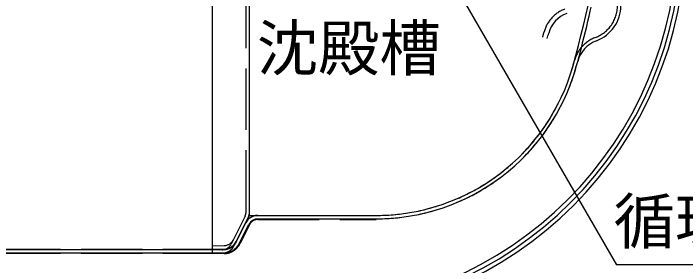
# Model space of a CAD drawing. Units: millimetres, scale not verified. Extents: x -8910 to 8910, y -6308 to 6308.
# Drawn here: x -4260 to -3274, y -18 to 352 of the extents above; entities that cross this region are included whole.
import ezdxf
from ezdxf.enums import TextEntityAlignment as Align

# ---------------------------------------------------------------- set-up
doc = ezdxf.new("R2010")
doc.units = ezdxf.units.MM
doc.header["$LTSCALE"] = 30
doc.linetypes.add('DASHED3', pattern=[4, 3, -1])
doc.linetypes.add('DOUBLE_CHAIN2', pattern=[12.8, 9, -1, 0.6, -0.6, 0.6, -1])
doc.layers.add('0-1_空気管', color=3, linetype='Continuous', lineweight=25)
doc.layers.add('0-D_文字', color=7, linetype='Continuous', lineweight=25)
doc.styles.add('ＭＳ ゴシック', font='')
doc.styles.get('ＭＳ ゴシック').set_extended_font_data('MS Gothic')

msp = doc.modelspace()

# ---------------------------------------------------------------- linework, layer by layer
at = {"layer": '0-1_空気管'}
for p, q in [((-3968.85, 1510.96), (-3968.85, -0.64)), ((-3913.85, 55.16), (-3913.85, 1455.16)), ((-3936.53, 10.8), (-3915.96, 51.94)), ((-3901.48, 55.16), (-3728.16, 55.16)), ((-3901.48, 50.16), (-3728.16, 50.16)), ((-3933.32, 16.22), (-3919.37, 44.11)), ((-3928.85, 13.98), (-3914.9, 41.87)), ((-4326.48, 5.16), (-3951.21, 5.16)), ((-4326.48, 0.16), (-3951.21, 0.16)), ((-3968.85, 5.38), (-3950.84, 5.85)), ((-3968.85, -0.64), (-3953.89, -0.25))]:
    msp.add_line(p, q, dxfattribs=at)
at = {"layer": '0-1_空気管', "linetype": 'DASHED3'}
for p, q in [((-3918.84, 60.88), (-3918.84, 1449.44)), ((-3913.85, 55.16), (-3913.85, 249.74)), ((-3920.43, 54.18), (-3941, 13.03)), ((-3901.48, 55.16), (-3728.16, 55.16)), ((-3933.32, 16.22), (-3919.37, 44.11)), ((-3914.01, 41.42), (-3927.95, 13.53)), ((-3901.48, 49.16), (-3728.16, 49.16)), ((-3968.85, 10.38), (-3950.97, 10.84)), ((-3951.21, 5.16), (-4326.48, 5.16)), ((-3954.02, 4.75), (-3968.85, 4.36)), ((-3951.21, -0.84), (-4326.48, -0.84))]:
    msp.add_line(p, q, dxfattribs=at)
at = {"layer": '0-1_空気管', "linetype": 'DOUBLE_CHAIN2'}
msp.add_lwpolyline([(-3919.37, 44.11), (-3913.85, 55.16), (-3901.48, 55.16)], dxfattribs=at)
at = {"layer": '0-1_空気管'}
for centre, radius, start, end in [((-5173.85, 755.16), 1800, 344.534, 0), ((-3835.85, 467.16), 556, 270, 0), ((-3835.85, 467.16), 562, 270, 0), ((-3835.85, 467.16), 550, 270, 0), ((-3423.84, 363.23), 55, 290.576, 0), ((-3433.25, 311.54), 43, 110.576, 164.784), ((-5218.39, 797.09), 1807, 344.534, 344.784), ((-3388.7, 269.62), 45, 110.576, 164.784), ((-5173.85, 755.16), 1805, 344.534, 344.784), ((-3728.16, 355.16), 300, 270, 344.534), ((-3728.16, 355.16), 305, 270, 344.534), ((-3933.84, 60.88), 20, 333.436, 0), ((-3901.48, 35.16), 20, 90, 153.435), ((-3901.48, 35.16), 15, 90, 153.435), ((-3954.42, 19.74), 20, 271.5, 333.436), ((-3951.21, 25.16), 25, 270, 333.435), ((-3951.37, 25.84), 20, 271.5, 333.436)]:
    msp.add_arc(centre, radius, start, end, dxfattribs=at)
at = {"layer": '0-1_空気管', "linetype": 'DASHED3'}
for centre, radius, start, end in [((-5173.85, 755.16), 1805, 344.534, 0), ((-3433.25, 311.54), 50, 110.576, 164.784), ((-3423.84, 363.23), 50, 290.576, 0), ((-5218.39, 797.09), 1800, 344.534, 344.784), ((-3388.7, 269.62), 50, 110.576, 164.784), ((-5173.85, 755.16), 1800, 344.534, 344.784), ((-3728.16, 355.16), 300, 270, 344.534), ((-3728.16, 355.16), 305, 270, 344.534), ((-3933.84, 60.88), 15, 333.436, 0), ((-3901.48, 35.16), 20, 90, 153.435), ((-3901.48, 35.16), 14, 90, 153.435), ((-3954.42, 19.74), 15, 271.5, 333.436), ((-3951.21, 25.16), 20, 270, 333.435), ((-3951.21, 25.16), 26, 270, 333.435), ((-3951.37, 25.84), 15, 271.5, 333.436)]:
    msp.add_arc(centre, radius, start, end, dxfattribs=at)
at = {"layer": '0-D_文字', "color": 3}
for p in [(-3786.64, 695.02), (-2862.6, -17.35)]:
    msp.add_line(p, (-3375.36, -17.35), dxfattribs=at)

# ---------------------------------------------------------------- texts
at = {"layer": '0-D_文字', "color": 4, "style": 'ＭＳ ゴシック'}
for s, p in [('沈殿槽', (-3903.19, 248.19)), ('循環用バルブ', (-3379.36, -6.35))]:
    msp.add_text(s, height=65.98, dxfattribs=at).set_placement(p, align=Align.BOTTOM_LEFT)

doc.saveas('drawing.dxf')
